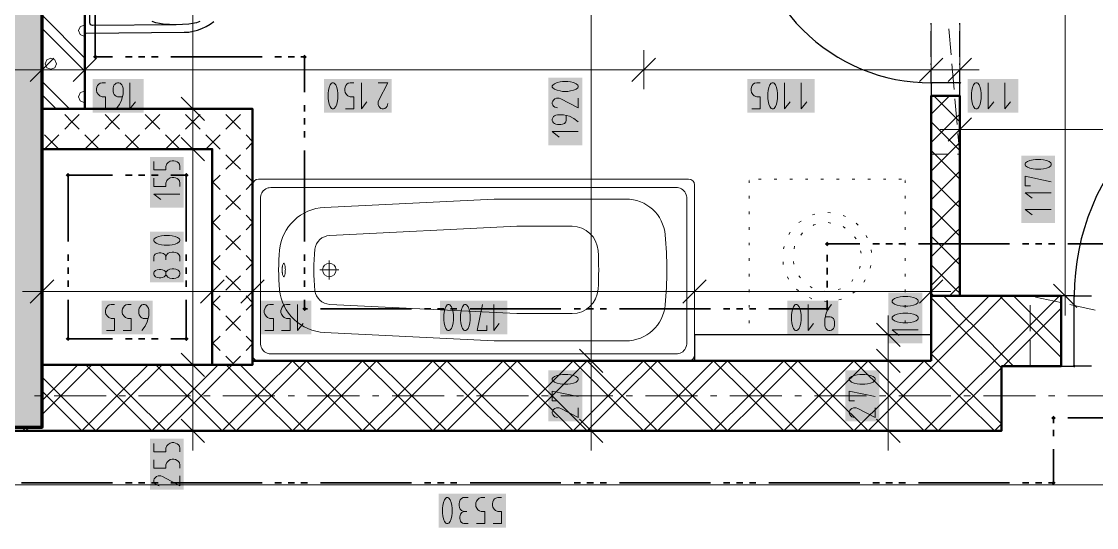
# Model space of a CAD drawing. Header units: millimetres. Extents: x 0 to 594, y 0 to 420.
# Drawn here: x 221.93 to 264.31, y 239.89 to 259.86 of the extents above; entities that cross this region are included whole.
import ezdxf

# ---------------------------------------------------------------- set-up
doc = ezdxf.new("R2010")
doc.units = ezdxf.units.MM
doc.header["$LTSCALE"] = 8
for name, color, linetype in [('PDF_Dvere', 7, 'Continuous'), ('PDF_Instalacni prizdivka do 1m', 7, 'Continuous'), ('PDF_Instalacni prizdivky', 7, 'Continuous'), ('PDF_Koty delkove', 7, 'Continuous'), ('PDF_Osy hlavni', 7, 'Continuous'), ('PDF_Pozarni useky', 7, 'Continuous'), ('PDF_Preklady', 7, 'Continuous'), ('PDF_Pricky CP', 7, 'Continuous'), ('PDF_Pricky zdene', 7, 'Continuous'), ('PDF_Sanita', 7, 'Continuous'), ('PDF_Steny akusticke', 7, 'Continuous'), ('PDF_Steny obvodove nosne', 7, 'Continuous')]:
    doc.layers.add(name, color=color, linetype=linetype)

msp = doc.modelspace()

# ---------------------------------------------------------------- linework, layer by layer
at = {"layer": 'PDF_Dvere', "lineweight": 25}
for points in [[(257.793, 264.61), (250.618, 264.61, 0.414214), (257.793, 257.435), (257.793, 257.893)], [(272.615, 249.03), (272.656, 249.03), (272.656, 258.255, 0.414214), (263.431, 249.03), (264.108, 249.03)]]:
    msp.add_lwpolyline(points, format="xyb", dxfattribs=at)
for points in [[(257.793, 259.738), (257.793, 259.79)], [(258.921, 259.738), (258.921, 259.79)], [(257.793, 258.457), (257.793, 259.482)], [(258.921, 258.457), (258.921, 259.482)], [(257.793, 258.15), (257.793, 258.201)], [(258.921, 258.15), (258.921, 258.201)], [(258.921, 257.435), (258.921, 257.893)], [(264.108, 246.262), (263.431, 246.262)]]:
    msp.add_lwpolyline(points, dxfattribs=at)
for points in [[(258.921, 256.922), (258.921, 257.435), (257.793, 257.435), (257.793, 256.922)], [(262.918, 246.262), (263.431, 246.262), (263.431, 249.03), (262.918, 249.03)]]:
    msp.add_lwpolyline(points, close=True, dxfattribs=at)
at = {"layer": 'PDF_Dvere', "lineweight": 25, "transparency": 33554559}
for points in [[(257.793, 257.371), (257.729, 257.435), (257.857, 257.435), (257.793, 257.499)], [(258.921, 257.371), (258.857, 257.435), (258.985, 257.435), (258.921, 257.499)], [(263.495, 249.03), (263.431, 248.966), (263.431, 249.094), (263.367, 249.03)], [(263.495, 246.262), (263.431, 246.198), (263.431, 246.326), (263.367, 246.262)]]:
    msp.add_solid(points, dxfattribs=at)
at = {"layer": 'PDF_Instalacni prizdivka do 1m', "lineweight": 25}
msp.add_lwpolyline([(248.466, 246.467), (257.793, 246.467), (257.793, 247.492), (248.466, 247.492)], close=True, dxfattribs=at)
at = {"layer": 'PDF_Instalacni prizdivky', "lineweight": 50}
msp.add_lwpolyline([(222.739, 267.685), (222.739, 256.41), (224.43, 256.41), (224.43, 267.685), (222.739, 267.685)], close=True, dxfattribs=at)
at = {"layer": 'PDF_Instalacni prizdivky', "lineweight": 9}
for points in [[(224.43, 258.413), (222.739, 260.105)], [(224.43, 257.891), (222.739, 259.582)], [(224.391, 259.717), (224.236, 259.653), (224.172, 259.497)], [(224.172, 259.497), (224.236, 259.342), (224.391, 259.278), (224.43, 259.294)], [(224.43, 259.701), (224.391, 259.717)], [(223.82, 256.41), (222.739, 257.491)], [(223.297, 256.41), (222.739, 256.968)], [(224.43, 257.087), (224.391, 257.103), (224.236, 257.039), (224.172, 256.884), (224.236, 256.728), (224.391, 256.664), (224.43, 256.68)]]:
    msp.add_lwpolyline(points, dxfattribs=at)
msp.add_lwpolyline([(223.084, 258.41), (222.929, 258.346), (222.865, 258.191), (222.929, 258.035), (223.084, 257.971), (223.24, 258.035), (223.304, 258.191), (223.24, 258.346)], close=True, dxfattribs=at)
at = {"layer": 'PDF_Koty delkove', "lineweight": 18}
for points in [[(228.685, 243.7), (228.685, 246.313), (228.685, 254.821), (228.685, 256.41), (228.685, 266.147), (228.685, 267.685), (228.685, 269.171), (228.685, 336.238)], [(244.392, 243.7), (244.392, 246.467), (244.392, 266.147), (244.392, 267.685), (244.392, 269.171), (244.392, 330.055)], [(263.07, 249.03), (263.07, 261.022), (263.07, 274.296), (263.07, 279.421)], [(222.739, 258.72), (222.739, 257.951), (222.739, 257.182)], [(224.43, 258.72), (224.43, 257.951), (224.43, 257.182)], [(246.458, 258.72), (246.458, 257.951), (246.458, 257.182)], [(257.793, 258.72), (257.793, 257.951), (257.793, 257.182)], [(258.921, 258.72), (258.921, 257.951), (258.921, 257.182)], [(223.2, 258.412), (222.277, 257.49)], [(224.891, 258.412), (223.969, 257.49)], [(246.92, 258.412), (245.997, 257.49)], [(258.254, 258.412), (257.332, 257.49)], [(259.382, 258.412), (258.459, 257.49)], [(258.921, 257.951), (257.793, 257.951), (246.458, 257.951), (224.43, 257.951), (222.739, 257.951), (220.637, 257.951)], [(258.921, 257.951), (259.689, 257.951)], [(224.918, 256.414), (225.246, 256.414), (225.246, 256.891), (225.109, 256.891), (225.014, 256.926), (224.959, 256.977), (224.905, 257.062), (224.891, 257.13), (224.891, 257.199), (224.905, 257.267), (224.932, 257.335), (224.973, 257.386), (225.027, 257.421), (225.109, 257.439), (225.246, 257.439)], [(225.562, 257.027), (225.548, 257.096), (225.548, 257.233), (225.562, 257.301), (225.589, 257.352), (225.616, 257.386), (225.657, 257.421), (225.712, 257.439), (225.766, 257.439), (225.821, 257.421), (225.862, 257.386), (225.889, 257.352), (225.917, 257.301), (225.931, 257.233), (225.931, 256.994), (225.876, 256.755), (225.794, 256.584), (225.657, 256.414)], [(226.205, 257.439), (226.205, 256.414), (226.423, 256.686)], [(234.699, 256.414), (235.027, 256.414), (235.027, 256.891), (234.89, 256.891), (234.795, 256.926), (234.74, 256.977), (234.686, 257.062), (234.672, 257.13), (234.672, 257.199), (234.686, 257.267), (234.713, 257.335), (234.754, 257.386), (234.808, 257.421), (234.89, 257.439), (235.027, 257.439)], [(235.329, 257.439), (235.329, 256.414), (235.547, 256.686)], [(235.986, 257.439), (236.369, 257.439), (236.013, 256.755), (235.986, 256.686), (235.986, 256.584), (236.013, 256.516), (236.054, 256.465), (236.095, 256.43), (236.15, 256.414), (236.204, 256.414), (236.259, 256.43)], [(243.468, 257.485), (243.263, 257.485), (243.162, 257.471), (243.042, 257.444), (242.939, 257.402), (242.871, 257.348), (242.854, 257.32), (242.854, 257.266), (242.871, 257.238), (242.939, 257.184), (243.042, 257.143), (243.162, 257.115), (243.263, 257.101), (243.468, 257.101), (243.571, 257.115), (243.691, 257.143), (243.793, 257.184), (243.862, 257.238), (243.879, 257.266), (243.879, 257.32), (243.862, 257.348), (243.793, 257.402), (243.691, 257.444), (243.571, 257.471), (243.468, 257.485)], [(250.724, 256.414), (251.052, 256.414), (251.052, 256.891), (250.915, 256.891), (250.82, 256.926), (250.765, 256.977), (250.71, 257.062), (250.696, 257.13), (250.696, 257.199), (250.71, 257.267), (250.737, 257.335), (250.779, 257.386), (250.833, 257.421), (250.915, 257.439), (251.052, 257.439)], [(252.011, 257.439), (252.011, 256.414), (252.229, 256.686)], [(252.668, 257.439), (252.668, 256.414), (252.886, 256.686)], [(260.039, 257.439), (260.039, 256.414), (260.257, 256.686)], [(260.696, 257.439), (260.696, 256.414), (260.914, 256.686)], [(225.903, 256.891), (225.712, 256.891), (225.657, 256.909), (225.616, 256.942), (225.589, 256.977), (225.562, 257.027)], [(229.146, 255.948), (228.223, 256.871)], [(243.879, 256.828), (243.879, 256.444), (243.196, 256.8), (243.127, 256.828), (243.024, 256.828), (242.957, 256.8), (242.906, 256.759), (242.871, 256.718), (242.854, 256.663), (242.854, 256.609), (242.871, 256.554), (242.906, 256.513), (242.957, 256.472), (243.058, 256.444)], [(229.453, 256.41), (228.685, 256.41), (227.916, 256.41)], [(236.259, 256.43), (236.3, 256.465), (236.341, 256.516), (236.369, 256.618)], [(243.879, 255.897), (243.708, 256.034), (243.537, 256.116), (243.298, 256.171), (243.058, 256.171), (242.991, 256.157), (242.939, 256.129), (242.906, 256.102), (242.871, 256.061), (242.854, 256.006), (242.854, 255.952), (242.871, 255.897), (242.906, 255.856), (242.939, 255.829), (242.991, 255.801), (243.058, 255.787), (243.196, 255.787), (243.263, 255.801), (243.332, 255.829), (243.383, 255.897), (243.401, 255.952), (243.401, 256.143)], [(259.382, 256.059), (258.459, 255.136)], [(258.921, 256.366), (258.921, 255.598), (258.921, 254.829)], [(258.921, 255.598), (258.152, 255.598)], [(313.655, 255.598), (306.79, 255.598), (302.623, 255.598), (298.895, 255.598), (297.768, 255.598), (287.364, 255.598), (285.212, 255.598), (274.808, 255.598), (273.681, 255.598), (258.921, 255.598)], [(229.146, 254.36), (228.223, 255.282)], [(243.879, 255.513), (242.854, 255.513), (243.127, 255.295)], [(229.453, 254.821), (228.685, 254.821), (227.916, 254.821)], [(227.147, 254.333), (227.147, 254.004), (227.625, 254.004), (227.625, 254.141), (227.66, 254.237), (227.711, 254.292), (227.796, 254.346), (227.864, 254.36), (227.932, 254.36), (228.001, 254.346), (228.069, 254.319), (228.12, 254.278), (228.155, 254.224), (228.172, 254.141), (228.172, 254.004)], [(227.147, 253.676), (227.147, 253.347), (227.625, 253.347), (227.625, 253.484), (227.66, 253.58), (227.711, 253.635), (227.796, 253.689), (227.864, 253.703), (227.932, 253.703), (228.001, 253.689), (228.069, 253.662), (228.12, 253.621), (228.155, 253.567), (228.172, 253.484), (228.172, 253.347)], [(261.703, 253.372), (261.499, 253.372), (261.499, 253.756), (262.524, 253.537)], [(228.172, 253.046), (227.147, 253.046), (227.42, 252.827)], [(262.524, 253.099), (261.499, 253.099), (261.772, 252.88)], [(262.524, 252.442), (261.499, 252.442), (261.772, 252.223)], [(227.147, 250.403), (227.147, 250.568), (227.163, 250.623), (227.198, 250.677), (227.25, 250.705), (227.351, 250.732), (227.42, 250.732), (227.522, 250.705), (227.591, 250.65), (227.625, 250.568), (227.625, 250.458)], [(228.172, 250.403), (228.172, 250.595), (228.137, 250.663), (228.086, 250.718), (228.001, 250.745), (227.932, 250.759), (227.864, 250.759), (227.778, 250.745), (227.711, 250.718), (227.66, 250.663), (227.625, 250.568)], [(227.625, 249.856), (227.607, 249.829), (227.556, 249.787), (227.488, 249.76), (227.42, 249.746), (227.351, 249.746), (227.283, 249.76), (227.215, 249.787), (227.163, 249.843), (227.147, 249.884), (227.147, 249.938), (227.163, 249.979), (227.215, 250.034), (227.283, 250.061)], [(227.283, 250.061), (227.351, 250.075), (227.42, 250.075), (227.488, 250.061), (227.556, 250.034), (227.607, 249.993), (227.625, 249.966)], [(223.2, 249.662), (222.277, 248.739)], [(222.739, 249.969), (222.739, 249.201), (222.739, 248.432)], [(229.913, 249.662), (228.991, 248.739)], [(229.452, 249.969), (229.452, 249.201), (229.452, 248.432)], [(231.502, 249.662), (230.58, 248.739)], [(231.041, 249.969), (231.041, 249.201), (231.041, 248.432)], [(248.927, 249.662), (248.005, 248.739)], [(248.466, 249.969), (248.466, 249.201), (248.466, 248.432)], [(258.254, 249.662), (257.332, 248.739)], [(257.793, 249.969), (257.793, 249.201), (257.793, 248.432)], [(222.739, 249.201), (221.97, 249.201)], [(231.041, 249.201), (229.452, 249.201), (222.739, 249.201)], [(257.793, 249.201), (253.577, 249.201), (248.466, 249.201), (231.041, 249.201)], [(257.793, 249.201), (258.562, 249.201)], [(263.531, 248.568), (262.608, 249.491)], [(256.873, 249.005), (256.668, 249.005), (256.567, 248.991), (256.447, 248.964), (256.344, 248.923), (256.276, 248.868), (256.259, 248.841), (256.259, 248.786), (256.276, 248.758), (256.344, 248.704), (256.447, 248.663), (256.567, 248.635), (256.668, 248.621), (256.873, 248.621), (256.976, 248.635), (257.096, 248.663), (257.198, 248.704), (257.267, 248.758), (257.284, 248.786), (257.284, 248.841), (257.267, 248.868), (257.198, 248.923), (257.096, 248.964), (256.976, 248.991), (256.873, 249.005)], [(263.838, 249.03), (263.07, 249.03), (262.301, 249.03)], [(263.07, 249.03), (263.07, 248.261)], [(225.274, 247.663), (225.602, 247.663), (225.602, 248.141), (225.465, 248.141), (225.37, 248.176), (225.315, 248.227), (225.26, 248.312), (225.246, 248.379), (225.246, 248.448), (225.26, 248.517), (225.288, 248.585), (225.329, 248.636), (225.383, 248.671), (225.465, 248.688), (225.602, 248.688)], [(225.931, 247.663), (226.259, 247.663), (226.259, 248.141), (226.122, 248.141), (226.027, 248.176), (225.972, 248.227), (225.917, 248.312), (225.903, 248.379), (225.903, 248.448), (225.917, 248.517), (225.945, 248.585), (225.986, 248.636), (226.04, 248.671), (226.122, 248.688), (226.259, 248.688)], [(226.629, 248.192), (226.602, 248.227), (226.574, 248.277), (226.561, 248.346), (226.561, 248.482), (226.574, 248.551), (226.602, 248.602), (226.629, 248.636), (226.67, 248.671), (226.725, 248.688), (226.779, 248.688), (226.834, 248.671), (226.875, 248.636), (226.902, 248.602), (226.93, 248.551), (226.944, 248.482), (226.944, 248.243), (226.889, 248.004), (226.807, 247.833), (226.67, 247.663)], [(231.529, 247.663), (231.858, 247.663), (231.858, 248.141), (231.72, 248.141), (231.625, 248.176), (231.57, 248.227), (231.516, 248.312), (231.502, 248.379), (231.502, 248.448), (231.516, 248.517), (231.543, 248.585), (231.584, 248.636), (231.638, 248.671), (231.72, 248.688), (231.858, 248.688)], [(232.186, 247.663), (232.515, 247.663), (232.515, 248.141), (232.377, 248.141), (232.282, 248.176), (232.227, 248.227), (232.173, 248.312), (232.159, 248.379), (232.159, 248.448), (232.173, 248.517), (232.2, 248.585), (232.241, 248.636), (232.295, 248.671), (232.377, 248.688), (232.515, 248.688)], [(232.816, 248.688), (232.816, 247.663), (233.034, 247.936)], [(238.794, 247.663), (238.822, 247.679), (238.877, 247.748), (238.918, 247.851), (238.946, 247.971), (238.959, 248.072), (238.959, 248.277), (238.946, 248.379), (238.918, 248.499), (238.877, 248.602), (238.822, 248.671), (238.794, 248.688), (238.74, 248.688), (238.712, 248.671), (238.658, 248.602), (238.617, 248.499), (238.59, 248.379), (238.576, 248.277)], [(240.274, 247.867), (240.274, 247.663), (239.89, 247.663), (240.108, 248.688)], [(240.547, 248.688), (240.547, 247.663), (240.766, 247.936)], [(252.622, 247.851), (252.65, 247.971), (252.664, 248.072), (252.664, 248.277), (252.65, 248.379), (252.622, 248.499), (252.581, 248.602), (252.527, 248.671), (252.499, 248.688), (252.445, 248.688), (252.417, 248.671), (252.363, 248.602), (252.322, 248.499), (252.294, 248.379), (252.28, 248.277)], [(252.938, 248.688), (252.938, 247.663), (253.156, 247.936)], [(253.868, 248.688), (253.731, 248.517), (253.649, 248.346), (253.595, 248.107), (253.595, 247.867), (253.609, 247.799), (253.636, 247.748), (253.663, 247.714), (253.704, 247.679), (253.759, 247.663), (253.813, 247.663), (253.868, 247.679), (253.909, 247.714), (253.936, 247.748), (253.964, 247.799), (253.978, 247.867), (253.978, 248.004), (253.964, 248.072), (253.936, 248.141), (253.868, 248.192), (253.813, 248.209), (253.622, 248.209)], [(226.916, 248.141), (226.725, 248.141), (226.67, 248.158), (226.629, 248.192)], [(238.576, 248.277), (238.576, 248.072), (238.59, 247.971), (238.617, 247.851), (238.658, 247.748), (238.712, 247.679), (238.74, 247.663), (238.794, 247.663)], [(252.28, 248.277), (252.28, 248.072), (252.294, 247.971), (252.322, 247.851), (252.363, 247.748), (252.417, 247.679), (252.445, 247.663), (252.499, 247.663), (252.527, 247.679), (252.581, 247.748), (252.622, 247.851)], [(256.563, 247.031), (255.641, 247.953)], [(256.102, 247.492), (256.102, 248.261)], [(257.284, 247.691), (256.259, 247.691), (256.532, 247.472)], [(256.871, 247.492), (256.102, 247.492), (255.333, 247.492)], [(256.102, 243.7), (256.102, 244.558), (256.102, 246.467), (256.102, 247.492)], [(229.146, 245.852), (228.223, 246.775)], [(244.853, 246.006), (243.931, 246.928)], [(256.563, 246.006), (255.641, 246.928)], [(229.453, 246.313), (228.685, 246.313), (227.916, 246.313)], [(245.161, 246.467), (244.392, 246.467), (243.623, 246.467)], [(256.871, 246.467), (256.102, 246.467), (255.333, 246.467)], [(243.468, 245.932), (243.263, 245.932), (243.162, 245.918), (243.042, 245.891), (242.939, 245.85), (242.871, 245.796), (242.854, 245.768), (242.854, 245.714), (242.871, 245.686), (242.939, 245.632), (243.042, 245.591), (243.162, 245.563), (243.263, 245.549), (243.468, 245.549), (243.571, 245.563)], [(243.571, 245.563), (243.691, 245.591), (243.793, 245.632), (243.862, 245.686), (243.879, 245.714), (243.879, 245.768), (243.862, 245.796), (243.793, 245.85), (243.691, 245.891), (243.571, 245.918), (243.468, 245.932)], [(255.178, 245.932), (254.973, 245.932), (254.872, 245.918), (254.752, 245.891), (254.649, 245.85), (254.581, 245.796), (254.564, 245.768), (254.564, 245.714), (254.581, 245.686), (254.649, 245.632), (254.752, 245.591), (254.872, 245.563), (254.973, 245.549), (255.178, 245.549), (255.281, 245.563), (255.401, 245.591), (255.503, 245.632), (255.572, 245.686), (255.589, 245.714), (255.589, 245.768), (255.572, 245.796), (255.503, 245.85), (255.401, 245.891), (255.281, 245.918)], [(255.281, 245.918), (255.178, 245.932)], [(243.058, 244.892), (242.854, 244.892), (242.854, 245.275), (243.879, 245.057)], [(254.768, 244.892), (254.564, 244.892), (254.564, 245.275), (255.589, 245.057)], [(243.879, 244.618), (243.879, 244.235), (243.196, 244.591), (243.127, 244.618), (243.024, 244.618), (242.957, 244.591), (242.906, 244.55), (242.871, 244.509), (242.854, 244.454), (242.854, 244.4), (242.871, 244.345), (242.906, 244.304), (242.957, 244.263), (243.058, 244.235)], [(255.589, 244.618), (255.589, 244.235), (254.906, 244.591), (254.837, 244.618), (254.735, 244.618), (254.667, 244.591), (254.616, 244.55), (254.581, 244.509), (254.564, 244.454), (254.564, 244.4), (254.581, 244.345), (254.616, 244.304), (254.667, 244.263), (254.768, 244.235)], [(229.146, 243.239), (228.223, 244.161)], [(244.853, 243.239), (243.931, 244.161)], [(256.563, 243.239), (255.641, 244.161)], [(229.453, 243.7), (228.685, 243.7), (227.916, 243.7)], [(228.685, 243.7), (228.685, 242.931)], [(245.161, 243.7), (244.392, 243.7), (243.623, 243.7)], [(244.392, 243.7), (244.392, 242.931)], [(256.871, 243.7), (256.102, 243.7), (255.333, 243.7)], [(256.102, 243.7), (256.102, 242.931)], [(227.147, 243.212), (227.147, 242.883), (227.625, 242.883), (227.625, 243.02), (227.66, 243.116), (227.711, 243.171), (227.796, 243.225), (227.864, 243.239), (227.932, 243.239), (228.001, 243.225), (228.069, 243.198), (228.12, 243.157), (228.155, 243.102), (228.172, 243.02), (228.172, 242.883)], [(227.147, 242.555), (227.147, 242.226), (227.625, 242.226), (227.625, 242.363), (227.66, 242.459), (227.711, 242.514), (227.796, 242.568), (227.864, 242.582), (227.932, 242.582), (228.001, 242.568), (228.069, 242.541), (228.12, 242.5)], [(228.12, 242.5), (228.155, 242.445), (228.172, 242.363), (228.172, 242.226)], [(286.493, 241.581), (285.314, 241.581), (277.114, 241.581), (274.501, 241.581), (268.043, 241.581), (211.361, 241.581), (203.469, 241.581), (195.986, 241.581), (157.447, 241.581), (155.96, 241.581), (143.046, 241.581), (133.821, 241.581), (128.081, 241.581)], [(228.172, 241.925), (228.172, 241.541), (227.488, 241.898), (227.42, 241.925), (227.317, 241.925), (227.25, 241.898), (227.198, 241.857), (227.163, 241.815), (227.147, 241.76), (227.147, 241.706), (227.163, 241.651), (227.198, 241.61), (227.25, 241.569), (227.351, 241.541)], [(238.525, 240.658), (238.525, 240.453), (238.539, 240.351), (238.566, 240.231), (238.607, 240.129), (238.661, 240.06), (238.689, 240.044), (238.743, 240.044), (238.771, 240.06), (238.825, 240.129), (238.866, 240.231), (238.894, 240.351), (238.908, 240.453), (238.908, 240.658), (238.894, 240.76), (238.866, 240.88), (238.825, 240.983), (238.771, 241.051), (238.743, 241.069), (238.689, 241.069)], [(238.689, 241.069), (238.661, 241.051), (238.607, 240.983), (238.566, 240.88), (238.539, 240.76), (238.525, 240.658)], [(239.537, 241.069), (239.346, 241.069), (239.278, 241.034), (239.223, 240.983), (239.196, 240.898), (239.182, 240.829), (239.182, 240.76), (239.196, 240.675), (239.223, 240.608), (239.278, 240.556), (239.373, 240.522)], [(240.523, 240.044), (240.851, 240.044), (240.851, 240.522), (240.714, 240.522), (240.619, 240.556), (240.564, 240.608), (240.51, 240.693), (240.496, 240.76), (240.496, 240.829), (240.51, 240.898), (240.537, 240.965), (240.578, 241.017), (240.632, 241.051), (240.714, 241.069), (240.851, 241.069)], [(239.537, 240.044), (239.373, 240.044), (239.318, 240.06), (239.264, 240.095), (239.236, 240.146), (239.209, 240.248), (239.209, 240.317), (239.236, 240.419), (239.291, 240.488), (239.373, 240.522), (239.482, 240.522)]]:
    msp.add_lwpolyline(points, dxfattribs=at)
for points in [[(234.015, 257.027), (234.015, 256.823), (234.029, 256.721), (234.056, 256.601), (234.097, 256.499), (234.151, 256.43), (234.179, 256.414), (234.233, 256.414), (234.261, 256.43), (234.315, 256.499), (234.356, 256.601), (234.384, 256.721), (234.398, 256.823), (234.398, 257.027), (234.384, 257.13), (234.356, 257.25), (234.315, 257.352), (234.261, 257.421), (234.233, 257.439), (234.179, 257.439), (234.151, 257.421), (234.097, 257.352), (234.056, 257.25), (234.029, 257.13)], [(251.353, 257.027), (251.353, 256.823), (251.367, 256.721), (251.395, 256.601), (251.436, 256.499), (251.49, 256.43), (251.518, 256.414), (251.572, 256.414), (251.6, 256.43), (251.654, 256.499), (251.695, 256.601), (251.723, 256.721), (251.737, 256.823), (251.737, 257.027), (251.723, 257.13), (251.695, 257.25), (251.654, 257.352), (251.6, 257.421), (251.572, 257.439), (251.518, 257.439), (251.49, 257.421), (251.436, 257.352), (251.395, 257.25), (251.367, 257.13)], [(259.382, 257.027), (259.382, 256.823), (259.396, 256.721), (259.423, 256.601), (259.464, 256.499), (259.518, 256.43), (259.546, 256.414), (259.6, 256.414), (259.628, 256.43), (259.682, 256.499), (259.723, 256.601), (259.751, 256.721), (259.765, 256.823), (259.765, 257.027), (259.751, 257.13), (259.723, 257.25), (259.682, 257.352), (259.628, 257.421), (259.6, 257.439), (259.546, 257.439), (259.518, 257.421), (259.464, 257.352), (259.423, 257.25), (259.396, 257.13)], [(262.113, 254.413), (261.908, 254.413), (261.806, 254.399), (261.686, 254.372), (261.584, 254.331), (261.515, 254.276), (261.499, 254.249), (261.499, 254.194), (261.515, 254.166), (261.584, 254.112), (261.686, 254.071), (261.806, 254.043), (261.908, 254.029), (262.113, 254.029), (262.215, 254.043), (262.335, 254.071), (262.438, 254.112), (262.506, 254.166), (262.524, 254.194), (262.524, 254.249), (262.506, 254.276), (262.438, 254.331), (262.335, 254.372), (262.215, 254.399)], [(227.761, 251.416), (227.556, 251.416), (227.455, 251.402), (227.335, 251.375), (227.232, 251.334), (227.163, 251.28), (227.147, 251.252), (227.147, 251.198), (227.163, 251.17), (227.232, 251.116), (227.335, 251.074), (227.455, 251.047), (227.556, 251.033), (227.761, 251.033), (227.864, 251.047), (227.983, 251.074), (228.086, 251.116), (228.155, 251.17), (228.172, 251.198), (228.172, 251.252), (228.155, 251.28), (228.086, 251.334), (227.983, 251.375), (227.864, 251.402)], [(227.932, 250.102), (227.864, 250.102), (227.778, 250.088), (227.693, 250.048), (227.642, 249.993), (227.625, 249.966), (227.625, 249.856), (227.642, 249.829), (227.693, 249.774), (227.778, 249.732), (227.864, 249.719), (227.932, 249.719), (228.017, 249.732), (228.103, 249.774), (228.155, 249.829), (228.172, 249.884), (228.172, 249.938), (228.155, 249.993), (228.103, 250.048), (228.017, 250.088)], [(239.233, 248.277), (239.233, 248.072), (239.247, 247.971), (239.274, 247.851), (239.315, 247.748), (239.369, 247.679), (239.397, 247.663), (239.451, 247.663), (239.479, 247.679), (239.534, 247.748), (239.575, 247.851), (239.603, 247.971), (239.617, 248.072), (239.617, 248.277), (239.603, 248.379), (239.575, 248.499), (239.534, 248.602), (239.479, 248.671), (239.451, 248.688), (239.397, 248.688), (239.369, 248.671), (239.315, 248.602), (239.274, 248.499), (239.247, 248.379)], [(256.873, 248.348), (256.668, 248.348), (256.567, 248.334), (256.447, 248.307), (256.344, 248.266), (256.276, 248.211), (256.259, 248.184), (256.259, 248.129), (256.276, 248.101), (256.344, 248.047), (256.447, 248.006), (256.567, 247.978), (256.668, 247.964), (256.873, 247.964), (256.976, 247.978), (257.096, 248.006), (257.198, 248.047), (257.267, 248.101), (257.284, 248.129), (257.284, 248.184), (257.267, 248.211), (257.198, 248.266), (257.096, 248.307), (256.976, 248.334)]]:
    msp.add_lwpolyline(points, close=True, dxfattribs=at)
msp.add_lwpolyline([(239.866, 240.044), (240.194, 240.044), (240.194, 240.522), (240.057, 240.522, -1.034071), (240.194, 241.069)], format="xyb", dxfattribs=at)
at = {"layer": 'PDF_Koty delkove', "color": 7, "lineweight": 18, "true_color": 0xffffff, "transparency": 33554559}
for points in [[(226.742, 257.592), (224.737, 257.592), (226.742, 256.26), (224.737, 256.26)], [(236.523, 257.592), (233.861, 257.592), (236.523, 256.26), (233.861, 256.26)], [(244.033, 254.976), (244.033, 257.638), (242.701, 254.976), (242.701, 257.638)], [(253.205, 257.592), (250.543, 257.592), (253.205, 256.26), (250.543, 256.26)], [(261.233, 257.592), (259.228, 257.592), (261.233, 256.26), (259.228, 256.26)], [(228.326, 252.509), (228.326, 254.513), (226.993, 252.509), (226.993, 254.513)], [(262.678, 251.904), (262.678, 254.566), (261.345, 251.904), (261.345, 254.566)], [(228.326, 249.565), (228.326, 251.57), (226.993, 249.565), (226.993, 251.57)], [(227.098, 248.842), (225.093, 248.842), (227.098, 247.509), (225.093, 247.509)], [(233.353, 248.842), (231.348, 248.842), (233.353, 247.509), (231.348, 247.509)], [(241.084, 248.842), (238.422, 248.842), (241.084, 247.509), (238.422, 247.509)], [(254.132, 248.842), (252.127, 248.842), (254.132, 247.509), (252.127, 247.509)], [(257.438, 247.153), (257.438, 249.158), (256.105, 247.153), (256.105, 249.158)], [(244.033, 244.081), (244.033, 246.086), (242.701, 244.081), (242.701, 246.086)], [(255.743, 244.081), (255.743, 246.086), (254.411, 244.081), (254.411, 246.086)], [(228.326, 241.387), (228.326, 243.392), (226.993, 241.387), (226.993, 243.392)], [(241.033, 241.223), (238.371, 241.223), (241.033, 239.89), (238.371, 239.89)]]:
    msp.add_solid(points, dxfattribs=at)
at = {"layer": 'PDF_Osy hlavni', "lineweight": 18}
for points in [[(222.698, 245.083), (222.442, 245.083)], [(225.261, 245.083), (223.211, 245.083)], [(226.029, 245.083), (225.773, 245.083)], [(228.592, 245.083), (226.542, 245.083)], [(229.361, 245.083), (229.104, 245.083)], [(231.923, 245.083), (229.873, 245.083)], [(232.692, 245.083), (232.436, 245.083)], [(235.254, 245.083), (233.204, 245.083)], [(236.023, 245.083), (235.767, 245.083)], [(238.586, 245.083), (236.536, 245.083)], [(239.354, 245.083), (239.098, 245.083)], [(241.917, 245.083), (239.867, 245.083)], [(242.686, 245.083), (242.429, 245.083)], [(245.248, 245.083), (243.198, 245.083)], [(246.017, 245.083), (245.761, 245.083)], [(248.579, 245.083), (246.529, 245.083)], [(249.348, 245.083), (249.092, 245.083)], [(251.91, 245.083), (249.86, 245.083)], [(252.679, 245.083), (252.423, 245.083)], [(255.242, 245.083), (253.192, 245.083)], [(256.01, 245.083), (255.754, 245.083)], [(258.573, 245.083), (256.523, 245.083)], [(259.342, 245.083), (259.085, 245.083)], [(261.904, 245.083), (259.854, 245.083)], [(262.673, 245.083), (262.417, 245.083)], [(265.235, 245.083), (263.185, 245.083)]]:
    msp.add_lwpolyline(points, dxfattribs=at)
at = {"layer": 'PDF_Pozarni useky', "lineweight": 35}
for points in [[(225.517, 258.46), (224.84, 258.46), (224.84, 260.661)], [(226.286, 258.46), (226.029, 258.46)], [(226.798, 258.46), (226.542, 258.46)], [(227.311, 258.46), (227.054, 258.46)], [(231.411, 258.46), (227.823, 258.46)], [(232.179, 258.46), (231.923, 258.46)], [(232.692, 258.46), (232.436, 258.46)], [(233.091, 258.46), (232.948, 258.46)], [(233.091, 257.073), (233.091, 258.46)], [(233.091, 256.305), (233.091, 256.561)], [(233.091, 255.792), (233.091, 256.048)], [(233.091, 255.28), (233.091, 255.536)], [(233.091, 251.18), (233.091, 254.767)], [(225.517, 253.796), (223.764, 253.796)], [(223.764, 251.18), (223.764, 253.796)], [(226.286, 253.796), (226.029, 253.796)], [(226.798, 253.796), (226.542, 253.796)], [(227.311, 253.796), (227.054, 253.796)], [(228.427, 253.796), (227.823, 253.796)], [(228.427, 251.18), (228.427, 253.796)], [(254.985, 251.08), (253.693, 251.08)], [(255.754, 251.08), (255.498, 251.08)], [(256.267, 251.08), (256.01, 251.08)], [(256.779, 251.08), (256.523, 251.08)], [(260.879, 251.08), (257.292, 251.08)], [(261.648, 251.08), (261.392, 251.08)], [(262.16, 251.08), (261.904, 251.08)], [(262.673, 251.08), (262.417, 251.08)], [(266.773, 251.08), (263.185, 251.08)], [(223.764, 250.411), (223.764, 250.667)], [(228.427, 250.411), (228.427, 250.667)], [(233.091, 250.411), (233.091, 250.667)], [(253.693, 250.391), (253.693, 250.647)], [(223.764, 249.899), (223.764, 250.155)], [(228.427, 249.899), (228.427, 250.155)], [(233.091, 249.899), (233.091, 250.155)], [(253.693, 249.879), (253.693, 250.135)], [(223.764, 249.386), (223.764, 249.642)], [(228.427, 249.386), (228.427, 249.642)], [(233.091, 249.386), (233.091, 249.642)], [(253.693, 249.366), (253.693, 249.622)], [(223.764, 247.338), (223.764, 248.874)], [(228.427, 248.874), (228.427, 247.338), (227.823, 247.338)], [(233.204, 248.517), (233.091, 248.517), (233.091, 248.874)], [(253.693, 248.854), (253.693, 248.517), (251.398, 248.517)], [(237.304, 248.517), (233.717, 248.517)], [(238.073, 248.517), (237.817, 248.517)], [(238.586, 248.517), (238.329, 248.517)], [(239.098, 248.517), (238.842, 248.517)], [(243.198, 248.517), (239.611, 248.517)], [(243.967, 248.517), (243.711, 248.517)], [(244.479, 248.517), (244.223, 248.517)], [(244.992, 248.517), (244.736, 248.517)], [(249.092, 248.517), (245.504, 248.517)], [(249.86, 248.517), (249.604, 248.517)], [(250.373, 248.517), (250.117, 248.517)], [(250.885, 248.517), (250.629, 248.517)], [(225.517, 247.338), (223.764, 247.338)], [(226.286, 247.338), (226.029, 247.338)], [(226.798, 247.338), (226.542, 247.338)], [(227.311, 247.338), (227.054, 247.338)], [(262.673, 244.212), (262.611, 244.212)], [(262.611, 244.005), (262.611, 244.212)], [(266.773, 244.212), (263.185, 244.212)], [(262.611, 243.492), (262.611, 243.749)], [(262.611, 241.65), (262.611, 242.98)], [(225.517, 241.65), (221.929, 241.65)], [(226.286, 241.65), (226.029, 241.65)], [(226.798, 241.65), (226.542, 241.65)], [(227.311, 241.65), (227.054, 241.65)], [(231.411, 241.65), (227.823, 241.65)], [(232.179, 241.65), (231.923, 241.65)], [(232.692, 241.65), (232.436, 241.65)], [(233.204, 241.65), (232.948, 241.65)], [(237.304, 241.65), (233.717, 241.65)], [(238.073, 241.65), (237.817, 241.65)], [(238.586, 241.65), (238.329, 241.65)], [(239.098, 241.65), (238.842, 241.65)], [(243.198, 241.65), (239.611, 241.65)], [(243.967, 241.65), (243.711, 241.65)], [(244.479, 241.65), (244.223, 241.65)], [(244.992, 241.65), (244.736, 241.65)], [(249.092, 241.65), (245.504, 241.65)], [(249.86, 241.65), (249.604, 241.65)], [(250.373, 241.65), (250.117, 241.65)], [(250.885, 241.65), (250.629, 241.65)], [(254.985, 241.65), (251.398, 241.65)], [(255.754, 241.65), (255.498, 241.65)], [(256.267, 241.65), (256.01, 241.65)], [(256.779, 241.65), (256.523, 241.65)], [(260.879, 241.65), (257.292, 241.65)], [(261.648, 241.65), (261.392, 241.65)], [(262.16, 241.65), (261.904, 241.65)], [(262.611, 241.65), (262.417, 241.65)]]:
    msp.add_lwpolyline(points, dxfattribs=at)
at = {"layer": 'PDF_Pozarni useky', "lineweight": 35, "transparency": 33554559}
for points in [[(224.84, 258.37), (224.75, 258.46), (224.929, 258.46), (224.84, 258.549)], [(224.929, 258.46), (224.84, 258.37), (224.84, 258.549), (224.75, 258.46)], [(233.181, 258.46), (233.091, 258.37), (233.091, 258.549), (233.001, 258.46)], [(233.091, 258.37), (233.001, 258.46), (233.181, 258.46), (233.091, 258.549)], [(223.853, 253.796), (223.764, 253.706), (223.764, 253.886), (223.674, 253.796)], [(223.764, 253.706), (223.674, 253.796), (223.853, 253.796), (223.764, 253.886)], [(228.427, 253.706), (228.338, 253.796), (228.517, 253.796), (228.427, 253.886)], [(228.517, 253.796), (228.427, 253.706), (228.427, 253.886), (228.338, 253.796)], [(253.693, 250.99), (253.603, 251.08), (253.783, 251.08), (253.693, 251.169)], [(253.783, 251.08), (253.693, 250.99), (253.693, 251.169), (253.603, 251.08)], [(233.091, 248.428), (233.001, 248.517), (233.181, 248.517), (233.091, 248.607)], [(233.181, 248.517), (233.091, 248.428), (233.091, 248.607), (233.001, 248.517)], [(253.783, 248.517), (253.693, 248.428), (253.693, 248.607), (253.603, 248.517)], [(253.693, 248.428), (253.603, 248.517), (253.783, 248.517), (253.693, 248.607)], [(223.853, 247.338), (223.764, 247.249), (223.764, 247.428), (223.674, 247.338)], [(223.764, 247.249), (223.674, 247.338), (223.853, 247.338), (223.764, 247.428)], [(228.517, 247.338), (228.427, 247.249), (228.427, 247.428), (228.338, 247.338)], [(228.427, 247.249), (228.338, 247.338), (228.517, 247.338), (228.427, 247.428)], [(262.7, 244.212), (262.611, 244.123), (262.611, 244.302), (262.521, 244.212)], [(262.611, 244.123), (262.521, 244.212), (262.7, 244.212), (262.611, 244.302)], [(262.611, 241.56), (262.521, 241.65), (262.7, 241.65), (262.611, 241.739)], [(262.7, 241.65), (262.611, 241.56), (262.611, 241.739), (262.521, 241.65)]]:
    msp.add_solid(points, dxfattribs=at)
at = {"layer": 'PDF_Preklady', "lineweight": 18}
for points in [[(257.793, 258.713), (257.793, 259.738)], [(258.575, 258.548), (258.485, 259.569)], [(258.921, 258.713), (258.921, 259.738)], [(257.793, 257.33), (257.793, 258.355)], [(258.696, 257.169), (258.606, 258.19)], [(258.921, 257.33), (258.921, 258.355)], [(257.793, 256.922), (257.793, 256.971)], [(257.793, 255.946), (257.793, 256.922)], [(258.921, 256.922), (258.921, 256.971)], [(258.921, 255.946), (258.921, 256.922)], [(258.817, 255.791), (258.727, 256.812)], [(257.793, 254.616), (257.793, 255.587)], [(258.921, 254.616), (258.921, 255.587)], [(258.829, 254.616), (258.921, 254.616), (258.849, 255.433)], [(258.47, 254.616), (257.793, 254.616)], [(262.622, 249.03), (261.688, 249.03)], [(261.688, 249.027), (261.688, 249.03)], [(262.903, 248.765), (261.901, 248.983)], [(264.005, 249.03), (262.98, 249.03)], [(261.688, 247.644), (261.688, 248.669)], [(264.255, 248.471), (263.253, 248.689)], [(262.622, 246.262), (261.688, 246.262), (261.688, 247.285)], [(264.005, 246.262), (262.98, 246.262)]]:
    msp.add_lwpolyline(points, dxfattribs=at)
at = {"layer": 'PDF_Preklady', "lineweight": 18, "transparency": 33554559}
for points in [[(257.793, 256.876), (257.747, 256.922), (257.839, 256.922), (257.793, 256.968)], [(257.793, 256.876), (257.747, 256.922), (257.839, 256.922), (257.793, 256.968)], [(258.921, 256.876), (258.875, 256.922), (258.967, 256.922), (258.921, 256.968)], [(258.921, 256.876), (258.875, 256.922), (258.967, 256.922), (258.921, 256.968)], [(257.793, 254.57), (257.747, 254.616), (257.839, 254.616), (257.793, 254.662)], [(257.839, 254.616), (257.793, 254.57), (257.793, 254.662), (257.747, 254.616)], [(258.925, 254.57), (258.875, 254.612), (258.967, 254.62), (258.917, 254.662)], [(258.967, 254.616), (258.921, 254.57), (258.921, 254.662), (258.875, 254.616)], [(258.921, 254.57), (258.875, 254.616), (258.967, 254.616), (258.921, 254.662)], [(261.734, 249.03), (261.688, 248.984), (261.688, 249.076), (261.642, 249.03)], [(261.688, 248.984), (261.642, 249.03), (261.734, 249.03), (261.688, 249.076)], [(261.733, 249.02), (261.678, 248.985), (261.698, 249.075), (261.643, 249.039)], [(262.964, 249.03), (262.918, 248.984), (262.918, 249.076), (262.872, 249.03)], [(262.964, 249.03), (262.918, 248.984), (262.918, 249.076), (262.872, 249.03)], [(261.688, 246.216), (261.642, 246.262), (261.734, 246.262), (261.688, 246.308)], [(261.734, 246.262), (261.688, 246.216), (261.688, 246.308), (261.642, 246.262)], [(262.964, 246.262), (262.918, 246.216), (262.918, 246.308), (262.872, 246.262)], [(262.964, 246.262), (262.918, 246.216), (262.918, 246.308), (262.872, 246.262)]]:
    msp.add_solid(points, dxfattribs=at)
at = {"layer": 'PDF_Pricky CP', "lineweight": 50}
msp.add_lwpolyline([(231.041, 254.821), (231.041, 256.41), (224.43, 256.41), (222.739, 256.41), (222.739, 254.821), (229.452, 254.821), (229.452, 246.313), (231.041, 246.313), (231.041, 246.313), (231.041, 246.467), (231.041, 254.821)], dxfattribs=at)
at = {"layer": 'PDF_Pricky CP', "lineweight": 9}
for points in [[(222.841, 256.41), (222.839, 256.407)], [(223.407, 256.407), (223.405, 256.41)], [(224.43, 256.41), (224.427, 256.407)], [(224.996, 256.407), (224.994, 256.41)], [(226.019, 256.41), (226.016, 256.407)], [(226.585, 256.407), (226.582, 256.41)], [(227.607, 256.41), (227.605, 256.407)], [(228.174, 256.407), (228.171, 256.41)], [(229.196, 256.41), (229.193, 256.407)], [(229.762, 256.407), (229.76, 256.41)], [(230.785, 256.41), (230.782, 256.407)], [(224.202, 255.613), (223.917, 255.897), (223.633, 256.182)], [(223.633, 255.613), (223.917, 255.897), (224.202, 256.182)], [(225.79, 255.613), (225.506, 255.897), (225.222, 256.182)], [(225.222, 255.613), (225.506, 255.897), (225.79, 256.182)], [(227.379, 255.613), (227.095, 255.897), (226.81, 256.182)], [(226.81, 255.613), (227.095, 255.897), (227.379, 256.182)], [(228.968, 255.613), (228.683, 255.897), (228.399, 256.182)], [(228.399, 255.613), (228.683, 255.897), (228.968, 256.182)], [(230.557, 255.613), (230.272, 255.897), (229.988, 256.182)], [(229.988, 255.613), (230.272, 255.897), (230.557, 256.182)], [(223.405, 254.821), (222.839, 255.387)], [(223.407, 255.387), (222.841, 254.821)], [(224.994, 254.821), (224.427, 255.387)], [(224.996, 255.387), (224.43, 254.821)], [(226.582, 254.821), (226.016, 255.387)], [(226.585, 255.387), (226.019, 254.821)], [(228.171, 254.821), (227.605, 255.387)], [(228.174, 255.387), (227.607, 254.821)], [(229.76, 254.821), (229.193, 255.387)], [(229.762, 255.387), (229.196, 254.821)], [(231.041, 255.128), (230.782, 255.387)], [(229.762, 254.818), (229.76, 254.821)], [(230.785, 254.821), (230.782, 254.818)], [(231.041, 255.077), (230.785, 254.821)], [(230.557, 254.024), (230.272, 254.308), (229.988, 254.593)], [(229.988, 254.024), (230.272, 254.308), (230.557, 254.593)], [(229.762, 253.798), (229.452, 253.488)], [(229.762, 253.23), (229.452, 253.54)], [(231.041, 253.54), (230.782, 253.798)], [(231.041, 253.488), (230.782, 253.23)], [(230.557, 252.435), (230.272, 252.72), (229.988, 253.004)], [(229.988, 252.435), (230.272, 252.72), (230.557, 253.004)], [(229.762, 252.21), (229.452, 251.9)], [(231.041, 251.951), (230.782, 252.21)], [(229.762, 251.641), (229.452, 251.951)], [(231.041, 251.9), (230.782, 251.641)], [(230.557, 250.847), (230.272, 251.131), (229.988, 251.415)], [(229.988, 250.847), (230.272, 251.131), (230.557, 251.415)], [(229.762, 250.621), (229.452, 250.311)], [(231.041, 250.362), (230.782, 250.621)], [(229.762, 250.052), (229.452, 250.362)], [(231.041, 250.311), (230.782, 250.052)], [(230.557, 249.258), (230.272, 249.542), (229.988, 249.827)], [(229.988, 249.258), (230.272, 249.542), (230.557, 249.827)], [(229.762, 249.032), (229.452, 248.722)], [(229.762, 248.463), (229.452, 248.773)], [(231.041, 248.773), (230.782, 249.032)], [(231.041, 248.722), (230.782, 248.463)], [(230.557, 247.669), (230.272, 247.953), (229.988, 248.238)], [(229.988, 247.669), (230.272, 247.953), (230.557, 248.238)], [(229.762, 247.443), (229.452, 247.133)], [(229.762, 246.875), (229.452, 247.185)], [(231.041, 247.185), (230.782, 247.443)], [(231.041, 247.133), (230.782, 246.875)], [(230.323, 246.313), (230.272, 246.365), (229.988, 246.649)], [(230.221, 246.313), (230.272, 246.365), (230.557, 246.649)]]:
    msp.add_lwpolyline(points, dxfattribs=at)
at = {"layer": 'PDF_Pricky zdene', "lineweight": 9}
for points in [[(258.511, 256.922), (257.793, 256.205)], [(258.921, 255.897), (258.767, 256.051), (257.896, 256.922)], [(258.921, 256.205), (258.767, 256.051), (257.793, 255.077)], [(258.921, 254.77), (258.767, 254.923), (257.793, 255.897)], [(258.921, 255.077), (258.767, 254.923), (257.793, 253.95)], [(258.921, 253.642), (258.767, 253.796), (257.793, 254.77)], [(258.921, 253.95), (258.767, 253.796), (257.793, 252.822)], [(258.921, 252.515), (258.767, 252.668), (257.793, 253.642)], [(258.921, 252.822), (258.767, 252.668), (257.793, 251.695)], [(258.921, 251.387), (258.767, 251.541), (257.793, 252.515)], [(258.921, 251.695), (258.767, 251.541), (257.793, 250.567)], [(258.921, 250.26), (258.767, 250.413), (257.793, 251.387)], [(258.921, 250.567), (258.767, 250.413), (257.793, 249.44)], [(258.921, 249.132), (258.767, 249.286), (257.793, 250.26)], [(258.921, 249.44), (258.767, 249.286), (258.511, 249.03)], [(257.896, 249.03), (257.793, 249.132)]]:
    msp.add_lwpolyline(points, dxfattribs=at)
at = {"layer": 'PDF_Pricky zdene', "lineweight": 50}
for points in [[(257.793, 256.922), (258.921, 256.922)], [(257.793, 256.922), (257.793, 254.616), (257.793, 249.03), (258.921, 249.03), (258.921, 254.616), (258.921, 256.922)]]:
    msp.add_lwpolyline(points, dxfattribs=at)
at = {"layer": 'PDF_Sanita', "lineweight": 25}
for points in [[(224.43, 263.105), (224.429, 259.451), (224.429, 259.451), (224.444, 259.415), (224.481, 259.4), (228.339, 259.432), (228.521, 259.442), (228.699, 259.47), (228.874, 259.516), (229.044, 259.578), (229.206, 259.656), (229.361, 259.751), (229.506, 259.86)], [(228.022, 259.729), (224.727, 259.702), (224.688, 259.709), (224.655, 259.731), (224.632, 259.764), (224.624, 259.803), (224.624, 259.804), (224.625, 262.752), (224.625, 262.753), (224.633, 262.792), (224.656, 262.825), (224.689, 262.847), (224.729, 262.855), (228.023, 262.825)], [(228.963, 259.86), (228.822, 259.81), (228.676, 259.774), (228.529, 259.753), (228.275, 259.735), (228.021, 259.729), (227.768, 259.735), (227.514, 259.754), (227.367, 259.775), (227.221, 259.811), (227.08, 259.861)]]:
    msp.add_lwpolyline(points, dxfattribs=at)
at = {"layer": 'PDF_Sanita', "lineweight": 13}
for points in [[(248.231, 253.642), (248.23, 253.642), (231.277, 253.642, 0.414196), (231.041, 253.406), (231.041, 246.703, 0.414233), (231.277, 246.467), (248.23, 246.467, 0.414212), (248.466, 246.703), (248.466, 253.406, 0.414178), (248.231, 253.642)], [(233.5, 249.234, 0.364827), (234.08, 248.695), (241.452, 248.331), (243.638, 248.332, 0.395984), (244.66, 249.294, 0.031026), (244.66, 250.815, 0.395972), (243.638, 251.777), (241.452, 251.778), (234.08, 251.414, 0.364843), (233.5, 250.875)]]:
    msp.add_lwpolyline(points, format="xyb", dxfattribs=at)
for points in [[(250.618, 253.642), (250.618, 253.642)], [(250.618, 253.642), (250.618, 253.642)], [(250.618, 253.486), (250.618, 253.589)], [(251.09, 253.642), (250.988, 253.642)], [(251.705, 253.642), (251.603, 253.642)], [(252.32, 253.642), (252.218, 253.642)], [(252.935, 253.642), (252.833, 253.642)], [(253.55, 253.642), (253.448, 253.642)], [(254.165, 253.642), (254.063, 253.642)], [(254.78, 253.642), (254.678, 253.642)], [(255.395, 253.642), (255.293, 253.642)], [(256.01, 253.642), (255.908, 253.642)], [(256.625, 253.642), (256.523, 253.642)], [(256.768, 253.642), (256.768, 253.642)], [(256.768, 253.642), (256.768, 253.642)], [(256.768, 253.486), (256.768, 253.589)], [(231.348, 250.024), (231.35, 252.928), (231.359, 252.986), (231.376, 253.042), (231.399, 253.091), (231.428, 253.137), (231.462, 253.177), (231.509, 253.219), (231.558, 253.251), (231.611, 253.276), (231.648, 253.289), (231.688, 253.298), (231.764, 253.304), (239.753, 253.304)], [(239.753, 253.304), (247.786, 253.302), (247.843, 253.293), (247.896, 253.277), (247.953, 253.249), (247.998, 253.219), (248.044, 253.178), (248.079, 253.136), (248.113, 253.081), (248.138, 253.021), (248.15, 252.976), (248.157, 252.929), (248.158, 250.024), (248.157, 247.119), (248.15, 247.072), (248.138, 247.027), (248.113, 246.967), (248.079, 246.911), (248.044, 246.87), (247.998, 246.828), (247.953, 246.799), (247.896, 246.771), (247.843, 246.755), (247.786, 246.746), (239.753, 246.744), (231.764, 246.744), (231.688, 246.75), (231.648, 246.759), (231.611, 246.772), (231.558, 246.796), (231.509, 246.829), (231.462, 246.87), (231.428, 246.911), (231.399, 246.956), (231.376, 247.006), (231.359, 247.062), (231.35, 247.12), (231.348, 250.024)], [(250.618, 252.871), (250.618, 252.974)], [(256.768, 252.871), (256.768, 252.974)], [(250.618, 252.256), (250.618, 252.359)], [(253.111, 252.223), (253.21, 252.25)], [(253.715, 252.322), (253.817, 252.313)], [(254.316, 252.208), (254.409, 252.165)], [(256.768, 252.256), (256.768, 252.359)], [(250.618, 251.641), (250.618, 251.744)], [(252.578, 251.923), (252.661, 251.982)], [(253.135, 251.806), (253.17, 251.83), (253.229, 251.841)], [(253.731, 251.926), (253.832, 251.906)], [(254.317, 251.763), (254.402, 251.706)], [(254.841, 251.894), (254.914, 251.822)], [(256.768, 251.641), (256.768, 251.744)], [(252.18, 251.458), (252.239, 251.542)], [(252.658, 251.43), (252.715, 251.515)], [(254.772, 251.365), (254.829, 251.28)], [(255.227, 251.419), (255.27, 251.327)], [(250.618, 251.026), (250.618, 251.129)], [(251.966, 250.884), (251.992, 250.983)], [(252.39, 250.888), (252.41, 250.988)], [(256.768, 251.026), (256.768, 251.129)], [(250.618, 250.411), (250.618, 250.514)], [(255.011, 250.811), (255.031, 250.711)], [(255.426, 250.841), (255.435, 250.739)], [(256.768, 250.411), (256.768, 250.514)], [(232.219, 250.209), (232.223, 250.233), (232.23, 250.26), (232.24, 250.288), (232.253, 250.312), (232.269, 250.321), (232.285, 250.312), (232.299, 250.288), (232.308, 250.26), (232.315, 250.233), (232.319, 250.209), (232.322, 250.189), (232.324, 250.172), (232.326, 250.158), (232.327, 250.146), (232.328, 250.135), (232.328, 250.126), (232.33, 250.099), (232.331, 250.07), (232.33, 250.03), (232.328, 249.983), (232.328, 249.974), (232.327, 249.964), (232.326, 249.952), (232.324, 249.937), (232.322, 249.92), (232.319, 249.9), (232.315, 249.877), (232.308, 249.849), (232.299, 249.821), (232.285, 249.798), (232.269, 249.788), (232.253, 249.798), (232.24, 249.821), (232.23, 249.849), (232.223, 249.877), (232.219, 249.9), (232.216, 249.92), (232.214, 249.937), (232.212, 249.952), (232.211, 249.964), (232.211, 249.974), (232.21, 249.983), (232.209, 249.991), (232.208, 250.016), (232.208, 250.043), (232.208, 250.083)], [(232.208, 250.083), (232.211, 250.135), (232.211, 250.146), (232.212, 250.158), (232.214, 250.172), (232.216, 250.189), (232.219, 250.209)], [(234.438, 250.055), (233.692, 250.055)], [(234.065, 250.428), (234.065, 249.682)], [(251.962, 250.272), (251.953, 250.374)], [(252.383, 250.285), (252.363, 250.385)], [(254.988, 250.208), (254.968, 250.108)], [(255.415, 250.229), (255.388, 250.13)], [(250.618, 249.796), (250.618, 249.899)], [(252.168, 249.695), (252.125, 249.788)], [(252.636, 249.737), (252.579, 249.822)], [(254.707, 249.672), (254.659, 249.601)], [(255.194, 249.659), (255.135, 249.575)], [(256.768, 249.796), (256.768, 249.899)], [(250.618, 249.181), (250.618, 249.284)], [(252.56, 249.225), (252.488, 249.297)], [(253.102, 249.35), (253.017, 249.407)], [(253.693, 249.201), (253.593, 249.221)], [(254.219, 249.307), (254.216, 249.305), (254.119, 249.285)], [(254.791, 249.199), (254.707, 249.14)], [(256.768, 249.181), (256.768, 249.284)], [(253.09, 248.917), (252.997, 248.96)], [(253.693, 248.81), (253.591, 248.819)], [(254.254, 248.905), (254.155, 248.879)], [(250.618, 248.566), (250.618, 248.669)], [(256.768, 248.566), (256.768, 248.669)], [(250.618, 247.951), (250.618, 248.054)], [(256.768, 247.951), (256.768, 248.054)], [(250.618, 247.492), (250.618, 247.492)], [(250.618, 247.492), (250.618, 247.492)], [(251.09, 247.492), (250.988, 247.492)], [(251.705, 247.492), (251.603, 247.492)], [(252.32, 247.492), (252.218, 247.492)], [(252.935, 247.492), (252.833, 247.492)], [(253.55, 247.492), (253.448, 247.492)], [(254.165, 247.492), (254.063, 247.492)], [(254.78, 247.492), (254.678, 247.492)], [(255.395, 247.492), (255.293, 247.492)], [(256.01, 247.492), (255.908, 247.492)], [(256.625, 247.492), (256.523, 247.492)], [(256.768, 247.492), (256.768, 247.492)], [(256.768, 247.492), (256.768, 247.492)]]:
    msp.add_lwpolyline(points, dxfattribs=at)
for points in [[(233.869, 252.523, 0.372021), (232.104, 250.84, 0.048487), (232.104, 249.27, 0.372021), (233.869, 247.587), (240.564, 247.256), (245.755, 247.256, 0.38797), (247.307, 248.674, 0.045237), (247.307, 251.436, 0.387968), (245.755, 252.853), (240.564, 252.853)], [(234.065, 249.788, 0.414208), (234.331, 250.055, 0.414192), (234.065, 250.321, 0.414192), (233.798, 250.055, 0.414208)]]:
    msp.add_lwpolyline(points, format="xyb", close=True, dxfattribs=at)
at = {"layer": 'PDF_Sanita', "lineweight": 9}
msp.add_arc((240.183, 250.055), 6.734, 173.0014, 186.9986, dxfattribs=at)
at = {"layer": 'PDF_Steny akusticke', "lineweight": 9}
for points in [[(262.846, 249.03), (261.944, 248.128), (261.668, 247.851), (260.284, 246.467), (259.177, 247.574), (258.9, 247.851), (257.793, 248.958)], [(260.632, 249.03), (259.454, 247.851), (259.177, 247.574), (258.07, 246.467), (257.793, 246.744)], [(257.793, 246.744), (258.9, 247.851), (259.177, 248.128), (260.079, 249.03)], [(257.793, 248.958), (257.865, 249.03)], [(261.042, 246.262), (259.454, 247.851), (259.177, 248.128), (258.275, 249.03)], [(262.918, 246.6), (261.944, 247.574), (261.668, 247.851), (260.489, 249.03)], [(262.918, 247.154), (262.221, 247.851), (261.944, 248.128), (261.042, 249.03)], [(260.632, 246.262), (261.944, 247.574), (262.221, 247.851), (262.918, 248.548)], [(226.921, 246.313), (225.967, 245.36), (225.691, 245.083), (224.307, 243.7), (223.2, 244.807), (222.923, 245.083), (222.739, 245.268)], [(227.474, 246.313), (226.244, 245.083), (225.967, 244.807), (224.86, 243.7), (223.477, 245.083), (223.2, 245.36), (222.739, 245.821)], [(222.739, 244.899), (222.923, 245.083), (223.2, 245.36), (224.153, 246.313)], [(222.739, 244.345), (223.2, 244.807), (223.477, 245.083), (224.707, 246.313)], [(229.688, 246.313), (228.735, 245.36), (228.458, 245.083), (227.074, 243.7), (225.967, 244.807), (225.691, 245.083), (224.461, 246.313)], [(230.241, 246.313), (229.011, 245.083), (228.735, 244.807), (227.628, 243.7), (226.244, 245.083), (225.967, 245.36), (225.014, 246.313)], [(231.041, 244.899), (229.842, 243.7), (228.735, 244.807), (228.458, 245.083), (227.228, 246.313)], [(231.041, 244.345), (230.395, 243.7), (229.011, 245.083), (228.735, 245.36), (227.781, 246.313)], [(231.041, 245.268), (229.995, 246.313)], [(231.041, 245.822), (230.549, 246.313)], [(233.163, 246.467), (231.779, 245.083), (231.502, 245.36), (232.609, 246.467)], [(233.993, 245.083), (232.609, 246.467)], [(234.27, 245.36), (233.163, 246.467)], [(235.93, 246.467), (234.546, 245.083), (234.27, 245.36), (235.377, 246.467)], [(236.76, 245.083), (235.377, 246.467)], [(237.037, 245.36), (235.93, 246.467)], [(238.698, 246.467), (237.314, 245.083), (237.037, 245.36), (238.144, 246.467)], [(239.528, 245.083), (238.144, 246.467)], [(239.805, 245.36), (238.698, 246.467)], [(241.465, 246.467), (240.081, 245.083), (239.805, 245.36), (240.912, 246.467)], [(242.295, 245.083), (240.912, 246.467)], [(242.572, 245.36), (241.465, 246.467)], [(244.233, 246.467), (242.849, 245.083), (242.572, 245.36), (243.679, 246.467)], [(245.063, 245.083), (243.679, 246.467)], [(245.34, 245.36), (244.233, 246.467)], [(247, 246.467), (245.616, 245.083), (245.34, 245.36), (246.447, 246.467)], [(247.83, 245.083), (246.447, 246.467)], [(249.768, 243.7), (248.384, 245.083), (248.107, 245.36), (247, 246.467)], [(247.83, 245.083), (248.107, 245.36), (249.214, 246.467)], [(248.107, 244.807), (248.384, 245.083), (249.768, 246.467)], [(250.598, 245.083), (249.214, 246.467)], [(252.535, 243.7), (251.151, 245.083), (250.875, 245.36), (249.768, 246.467)], [(250.598, 245.083), (250.875, 245.36), (251.982, 246.467)], [(250.875, 244.807), (251.151, 245.083), (252.535, 246.467)], [(253.365, 245.083), (251.982, 246.467)], [(255.302, 243.7), (253.919, 245.083), (253.642, 245.36), (252.535, 246.467)], [(253.365, 245.083), (253.642, 245.36), (254.749, 246.467)], [(253.642, 244.807), (253.919, 245.083), (255.302, 246.467)], [(256.133, 245.083), (254.749, 246.467)], [(258.07, 243.7), (256.686, 245.083), (256.409, 245.36), (255.302, 246.467)], [(256.133, 245.083), (256.409, 245.36), (257.516, 246.467)], [(256.409, 244.807), (256.686, 245.083), (258.07, 246.467)], [(258.9, 245.083), (257.516, 246.467)], [(260.561, 243.976), (259.454, 245.083), (259.177, 245.36), (258.07, 246.467)], [(258.9, 245.083), (259.177, 245.36), (260.284, 246.467)], [(260.561, 246.19), (260.284, 246.467)], [(262.846, 246.262), (262.918, 246.334)], [(231.502, 245.36), (231.041, 245.822)], [(259.177, 244.807), (259.454, 245.083), (260.561, 246.19)], [(231.225, 245.083), (231.041, 245.268)], [(231.041, 244.345), (231.502, 244.807), (231.225, 245.083), (231.041, 244.899)], [(231.225, 245.083), (231.502, 245.36)], [(231.502, 244.807), (231.779, 245.083)], [(233.163, 243.7), (231.779, 245.083)], [(233.163, 243.7), (234.27, 244.807), (233.993, 245.083), (232.609, 243.7)], [(233.993, 245.083), (234.27, 245.36)], [(234.27, 244.807), (234.546, 245.083)], [(235.93, 243.7), (234.546, 245.083)], [(235.93, 243.7), (237.037, 244.807), (236.76, 245.083), (235.377, 243.7)], [(236.76, 245.083), (237.037, 245.36)], [(237.037, 244.807), (237.314, 245.083)], [(238.698, 243.7), (237.314, 245.083)], [(238.698, 243.7), (239.805, 244.807), (239.528, 245.083), (238.144, 243.7)], [(239.528, 245.083), (239.805, 245.36)], [(239.805, 244.807), (240.081, 245.083)], [(241.465, 243.7), (240.081, 245.083)], [(241.465, 243.7), (242.572, 244.807), (242.295, 245.083), (240.912, 243.7)], [(242.295, 245.083), (242.572, 245.36)], [(242.572, 244.807), (242.849, 245.083)], [(244.233, 243.7), (242.849, 245.083)], [(244.233, 243.7), (245.34, 244.807), (245.063, 245.083), (243.679, 243.7)], [(245.063, 245.083), (245.34, 245.36)], [(245.34, 244.807), (245.616, 245.083)], [(247, 243.7), (245.616, 245.083)], [(247, 243.7), (248.107, 244.807), (247.83, 245.083), (246.447, 243.7)], [(249.768, 243.7), (250.875, 244.807), (250.598, 245.083), (249.214, 243.7)], [(252.535, 243.7), (253.642, 244.807), (253.365, 245.083), (251.982, 243.7)], [(255.302, 243.7), (256.409, 244.807), (256.133, 245.083), (254.749, 243.7)], [(258.07, 243.7), (259.177, 244.807), (258.9, 245.083), (257.516, 243.7)], [(232.609, 243.7), (231.502, 244.807)], [(235.377, 243.7), (234.27, 244.807)], [(238.144, 243.7), (237.037, 244.807)], [(240.912, 243.7), (239.805, 244.807)], [(243.679, 243.7), (242.572, 244.807)], [(246.447, 243.7), (245.34, 244.807)], [(249.214, 243.7), (248.107, 244.807)], [(251.982, 243.7), (250.875, 244.807)], [(254.749, 243.7), (253.642, 244.807)], [(257.516, 243.7), (256.409, 244.807)], [(260.284, 243.7), (259.177, 244.807)], [(222.247, 243.853), (222.093, 243.7), (221.939, 243.853)], [(260.284, 243.7), (260.561, 243.976)]]:
    msp.add_lwpolyline(points, dxfattribs=at)
at = {"layer": 'PDF_Steny akusticke', "lineweight": 50}
for points in [[(262.918, 249.03), (261.688, 249.03), (258.921, 249.03), (257.793, 249.03), (257.793, 249.03), (257.793, 246.467)], [(262.918, 249.03), (262.918, 246.262)], [(211.361, 246.262), (211.361, 243.7), (222.739, 243.7), (231.041, 243.7), (260.561, 243.7), (260.561, 246.262)], [(257.793, 246.467), (231.041, 246.467), (231.041, 246.313), (231.041, 246.313), (229.452, 246.313), (222.739, 246.313), (222.739, 243.853), (220.689, 243.853), (220.689, 246.467), (220.637, 246.467), (214.128, 246.467)], [(260.561, 246.262), (261.688, 246.262), (262.918, 246.262)]]:
    msp.add_lwpolyline(points, dxfattribs=at)
at = {"layer": 'PDF_Steny obvodove nosne', "lineweight": 70}
msp.add_lwpolyline([(220.689, 338.091), (220.689, 333.95), (220.689, 332.669), (220.689, 330.055), (220.689, 274.244), (220.689, 272.758), (220.689, 246.467), (220.689, 243.853), (222.739, 243.853), (222.739, 246.313), (222.739, 246.467), (222.739, 254.821), (222.739, 256.41), (222.739, 267.685), (222.739, 336.238), (222.739, 338.778)], close=True, dxfattribs=at)
at = {"layer": 'PDF_Steny obvodove nosne', "color": 9, "lineweight": 9, "true_color": 0xc0c0c0, "transparency": 33554559}
msp.add_solid([(220.689, 338.091), (220.689, 243.853), (222.739, 338.778), (222.739, 243.853)], dxfattribs=at)

doc.saveas('drawing.dxf')
